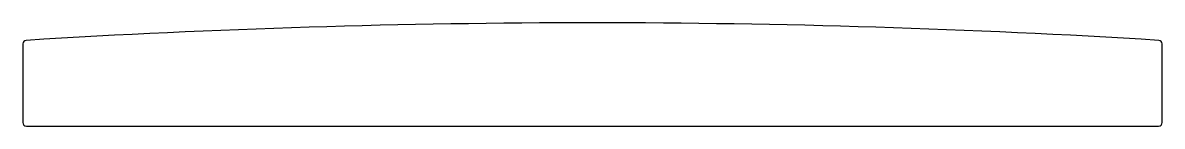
# Model space of a CAD drawing. Extents: x 3187.4 to 3267.4, y 1279.9 to 1287.1.
import ezdxf

# ---------------------------------------------------------------- set-up
doc = ezdxf.new("R2010")
doc.units = 0
doc.layers.get('0').update_dxf_attribs({"linetype": 'CONTINUOUS'})

msp = doc.modelspace()

# ---------------------------------------------------------------- linework, layer by layer
for p, q in [((3187.415, 1285.627), (3187.415, 1280.112)), ((3267.415, 1280.112), (3267.415, 1285.627)), ((3187.665, 1279.862), (3267.165, 1279.862))]:
    msp.add_line(p, q)
for centre, radius, start, end in [((3227.415, 642.066), 645.037, 86.465573, 93.534427), ((3187.665, 1285.627), 0.25, 93.53443, 180), ((3267.165, 1285.627), 0.25, 0, 86.46557), ((3187.665, 1280.112), 0.25, 180, 270), ((3267.165, 1280.112), 0.25, 270, 360)]:
    msp.add_arc(centre, radius, start, end)

doc.saveas('drawing.dxf')
